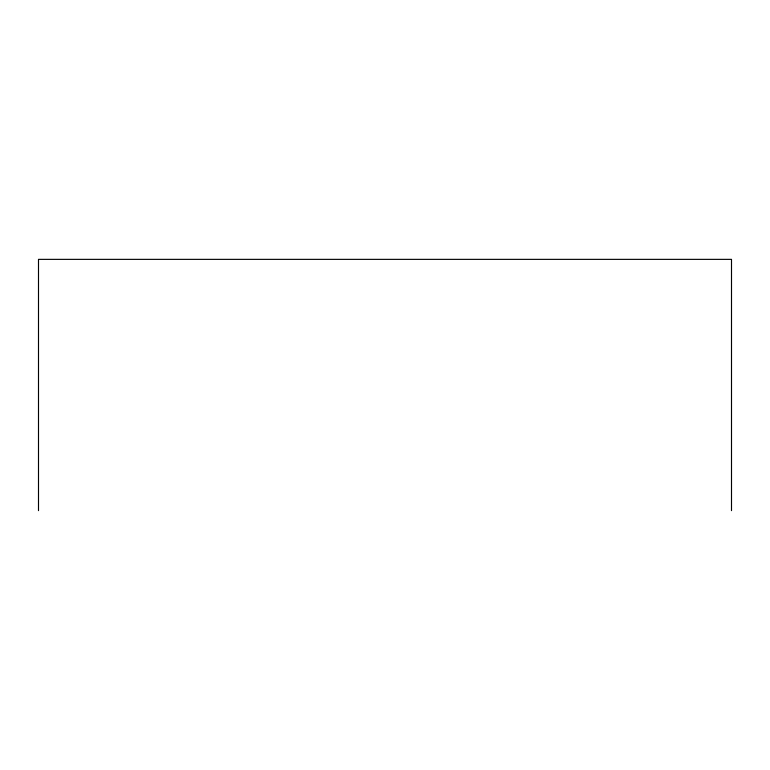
<?xml version="1.0" encoding="UTF-8"?>
<svg xmlns="http://www.w3.org/2000/svg" width="770" height="770" viewBox="0 0 770 770"><rect width="100%" height="100%" fill="white"/><g stroke="black" fill="none" stroke-linecap="round" stroke-linejoin="round"><path stroke-width="1.16" d="M731.5 510.635L731.5 259.365L38.5 259.365L38.5 510.635"/></g></svg>
